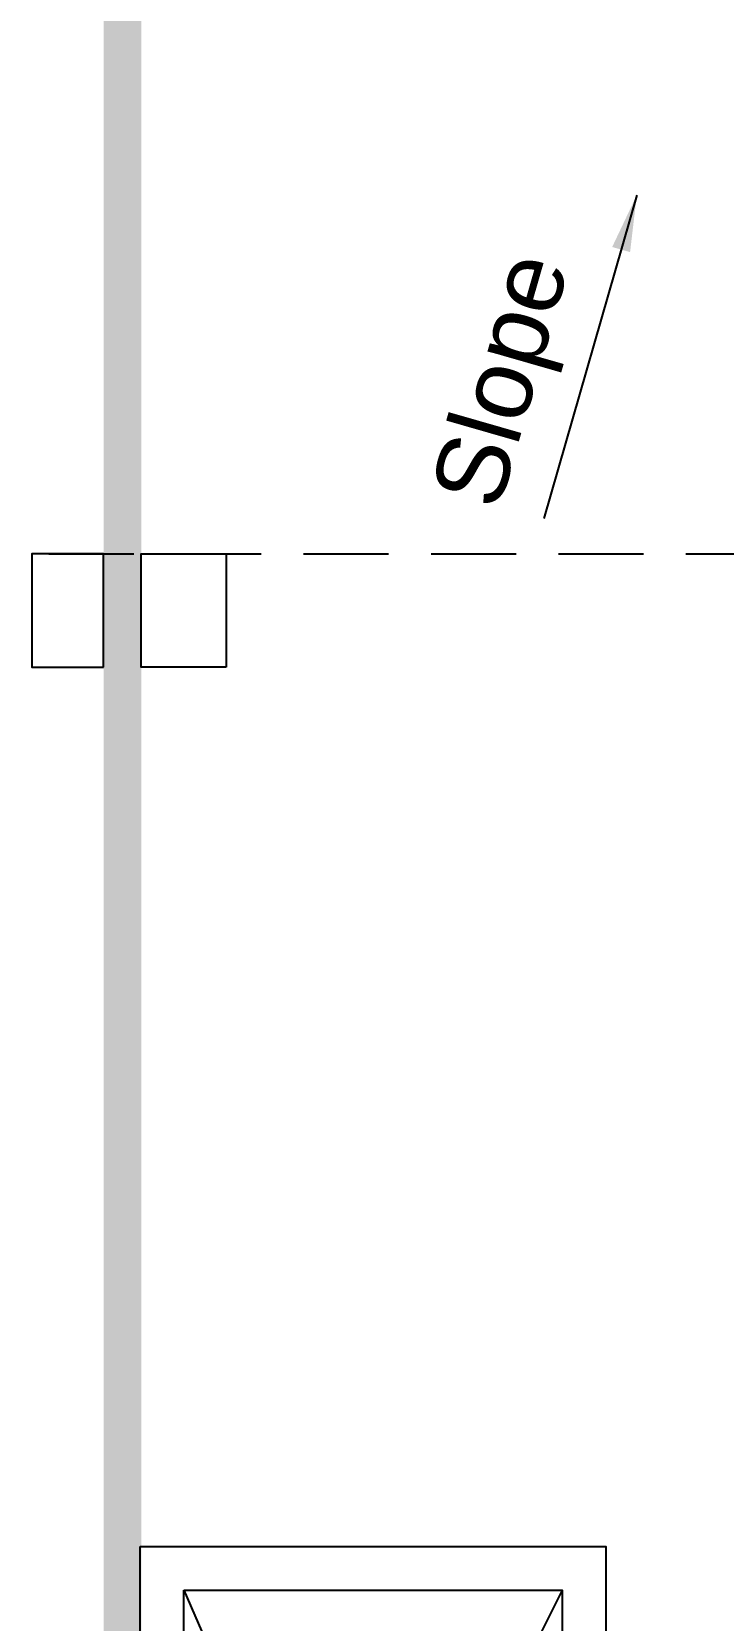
# Model space of a CAD drawing. Extents: x 7897917 to 8423973, y -6487334 to -6173396.
# Drawn here: x 8263482 to 8267145, y -6415161 to -6406745 of the extents above; entities that cross this region are included whole.
import ezdxf

# ---------------------------------------------------------------- set-up
doc = ezdxf.new("R2010")
doc.units = 0
doc.header["$LTSCALE"] = 600
doc.header["$MEASUREMENT"] = 0
doc.linetypes.add('HIDDEN', pattern=[0.375, 0.25, -0.125])
for name, color, linetype in [('A-text', 7, 'CONTINUOUS'), ('DIM', 8, 'CONTINUOUS'), ('Exp.Joint', 104, 'CONTINUOUS'), ('LA-column', 3, 'CONTINUOUS'), ('Ridge', 53, 'CONTINUOUS')]:
    doc.layers.add(name, color=color, linetype=linetype)
doc.styles.add('ARIAL', font='arial.ttf')
doc.styles.add('ROMANS', font='romans.shx')
doc.dimstyles.new('MM', dxfattribs={"dimscale": 0, "dimtxt": 200, "dimasz": 150, "dimexe": 40, "dimexo": 50, "dimgap": 50, "dimtad": 1, "dimdec": 0, "dimzin": 0, "dimdsep": 46, "dimtxsty": 'ROMANS', "dimblk": 'OBLIQUE', "dimcen": 0.09, "dimdle": 40, "dimclrd": 5, "dimclre": 5, "dimclrt": 6, "dimadec": 0, "dimazin": 0, "dimtfac": 1, "dimtdec": 0, "dimtofl": 0, "dimtmove": 0, "dimatfit": 3, "dimfxl": 1, "dimfrac": 2, "dimtolj": 1, "dimtzin": 0, "dimarcsym": 0})

msp = doc.modelspace()

# ---------------------------------------------------------------- hatches: boundary and pattern name
at = {"layer": 'Exp.Joint', "linetype": 'HIDDEN'}
msp.add_hatch(color=256, dxfattribs=at).paths.add_polyline_path([(8264062.296, -6341281.903), (8263862.296, -6341281.903), (8263862.296, -6462283.74), (8264062.296, -6462283.74)])

# ---------------------------------------------------------------- linework, layer by layer
at = {"layer": 'DIM', "color": 8}
for p, q in [((8266292.251, -6415000.672, 11.446), (8264287.301, -6419006.062, 11.446)), ((8264287.301, -6415000.672, 11.446), (8266292.251, -6419605.956, 11.446))]:
    msp.add_line(p, q, dxfattribs=at)
at = {"layer": 'DIM', "color": 7, "elevation": 11.446}
for points in [[(8264057.301, -6414770.672), (8266522.251, -6414770.672), (8266522.251, -6419835.956), (8264057.301, -6419835.956)], [(8264287.301, -6415000.672), (8266292.251, -6415000.672), (8266292.251, -6419605.956), (8264287.301, -6419605.956)]]:
    msp.add_lwpolyline(points, close=True, dxfattribs=at)
at = {"layer": 'LA-column', "color": 8, "elevation": 11.446}
for points in [[(8263862.301, -6410110.952), (8263862.301, -6409510.952), (8263482.301, -6409510.952), (8263482.301, -6410110.952)], [(8264512.301, -6410110.952), (8264062.301, -6410110.952), (8264062.301, -6409510.952), (8264512.301, -6409510.952)]]:
    msp.add_lwpolyline(points, close=True, dxfattribs=at)
at = {"layer": 'Ridge', "linetype": 'HIDDEN', "ltscale": 3, "elevation": 2.894}
msp.add_lwpolyline([(8263572.382, -6409510.952), (8287607.301, -6409510.952)], dxfattribs=at)

# ---------------------------------------------------------------- texts
at = {"layer": 'A-text', "color": 0, "lineweight": 15, "style": 'ARIAL'}
msp.add_text('Slope', height=380.16, rotation=73.9519571, dxfattribs=at).set_placement((8265954.624, -6409290.227, 2.894))

# ---------------------------------------------------------------- leaders
at = {"layer": 'A-text', "color": 0, "lineweight": 15}
msp.add_leader([(8266687.043, -6407610.397, 2.894), (8266194.214, -6409323.673, 2.894)], dimstyle='MM', override={"dimscale": 1, "dimasz": 300, "dimtad": 0}, dxfattribs=at)

doc.saveas('drawing.dxf')
